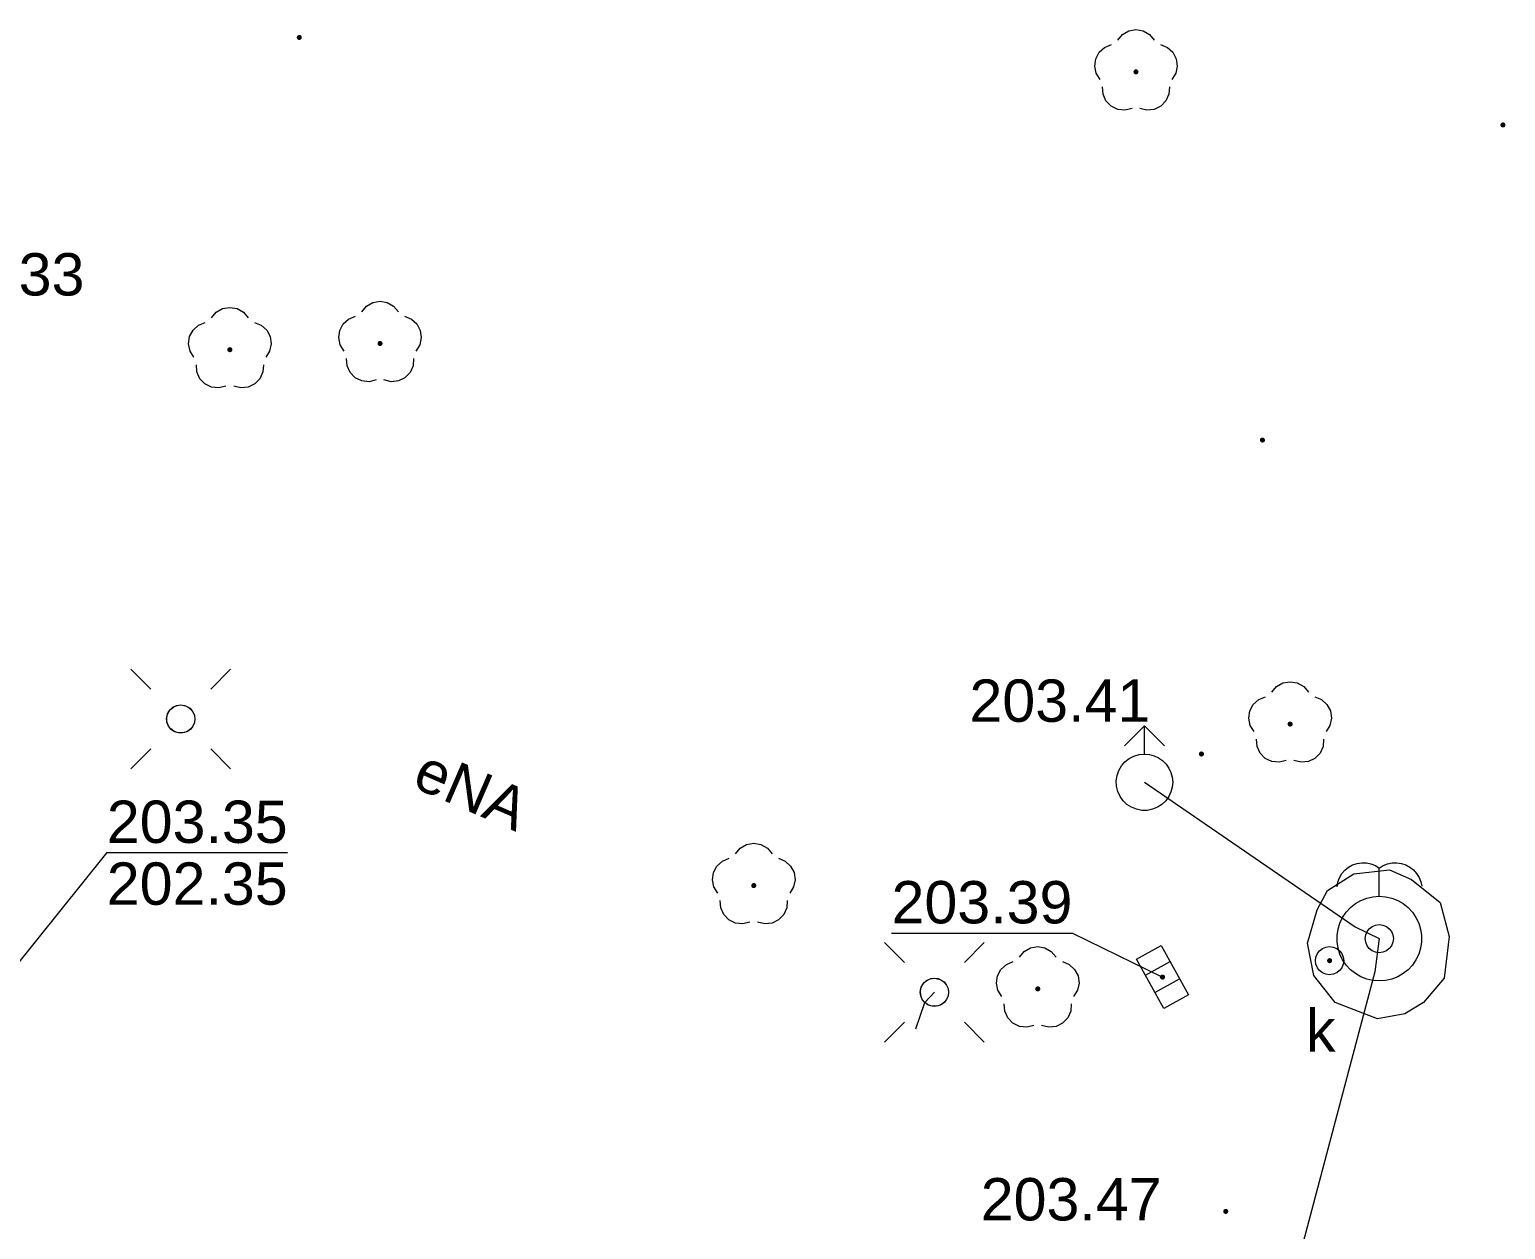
# Model space of a CAD drawing. Extents: x 0 to 7423283, y 0 to 5548300.
# Drawn here: x 7422544.05 to 7422570.2, y 5548216.78 to 5548238.03 of the extents above; entities that cross this region are included whole.
import ezdxf

# ---------------------------------------------------------------- set-up
doc = ezdxf.new("R2010")
doc.units = 0
doc.linetypes.add('PRZER2-1', pattern=[3, 2, -1])
doc.layers.get('0').update_dxf_attribs({"linetype": 'CONTINUOUS', "lineweight": 13})
for name, color, linetype, lineweight, true_color in [('EGBP04', 7, 'CONTINUOUS', 18, 0x008000), ('OBOP02', 7, 'CONTINUOUS', 18, 0x008000), ('SUPE04', 1, 'CONTINUOUS', 18, 0xff0000), ('SUPE04_O', 1, 'CONTINUOUS', 18, 0xff0000), ('SUPW03', 5, 'CONTINUOUS', 18, 0x0000ff), ('SUUS02', 7, 'CONTINUOUS', 18, 0x0a0909), ('SUUS05', 7, 'CONTINUOUS', 18, 0x0a0909), ('SUUS14', 7, 'CONTINUOUS', 18, 0x0a0909), ('SUUS15', 7, 'CONTINUOUS', 18, 0xff9100), ('SUUS15_O', 7, 'CONTINUOUS', 18, 0xff9100)]:
    doc.layers.add(name, color=color, linetype=linetype, lineweight=lineweight, true_color=true_color)
for name, color, linetype, lineweight in [('GSLKOC', 7, 'CONTINUOUS', 18), ('RTPW02', 7, 'CONTINUOUS', 13), ('RTPW02_O', 7, 'CONTINUOUS', 13), ('SUSM', 7, 'CONTINUOUS', 18)]:
    doc.layers.add(name, color=color, linetype=linetype, lineweight=lineweight)
doc.layers.add('SUPS01_05', color=7, linetype='CONTINUOUS', true_color=0x803300)
doc.layers.add('SUPS01_05_O', color=7, linetype='CONTINUOUS', true_color=0x803300)
doc.styles.add('GEO-INFO', font='Arial')

# ---------------------------------------------------------------- blocks, each defined once
blk = doc.blocks.new('EPPGN')
blk.add_hatch(color=0).paths.add_polyline_path([(-0.09, 0), (-0.085595, -0.027812), (-0.072812, -0.052901), (-0.052901, -0.072812), (-0.027812, -0.085595), (0, -0.09), (0.027812, -0.085595), (0.052901, -0.072812), (0.072812, -0.052901), (0.085595, -0.027812), (0.09, 0), (0.085595, 0.027812), (0.072812, 0.052901), (0.052901, 0.072812), (0.027812, 0.085595), (0, 0.09), (-0.027812, 0.085595), (-0.052901, 0.072812), (-0.072812, 0.052901), (-0.085595, 0.027812)])
blk = doc.blocks.new('KOLO')
blk.add_hatch(color=0).paths.add_polyline_path([(0, 0.5), (-0.12941, 0.482963), (-0.25, 0.433013), (-0.353553, 0.353553), (-0.433013, 0.25), (-0.482963, 0.12941), (-0.5, 0), (-0.482963, -0.12941), (-0.433013, -0.25), (-0.353553, -0.353553), (-0.25, -0.433013), (-0.12941, -0.482963), (0, -0.5), (0.12941, -0.482963), (0.25, -0.433013), (0.353553, -0.353553), (0.433013, -0.25), (0.482963, -0.12941), (0.5, 0), (0.482963, 0.12941), (0.433013, 0.25), (0.353553, 0.353553), (0.25, 0.433013), (0.12941, 0.482963)])
blk = doc.blocks.new('SPDLP')
blk.add_hatch(color=0).paths.add_polyline_path([(-0.09, 0), (-0.085595, -0.027812), (-0.072812, -0.052901), (-0.052901, -0.072812), (-0.027812, -0.085595), (0, -0.09), (0.027812, -0.085595), (0.052901, -0.072812), (0.072812, -0.052901), (0.085595, -0.027812), (0.09, 0), (0.085595, 0.027812), (0.072812, 0.052901), (0.052901, 0.072812), (0.027812, 0.085595), (0, 0.09), (-0.027812, 0.085595), (-0.052901, 0.072812), (-0.072812, 0.052901), (-0.085595, 0.027812)])
at = {"color": 0}
for points in [[(-1.292703, 0.137547), (-1.355024, 0.389802), (-1.327532, 0.648184), (-1.213525, 0.881678), (-1.026689, 1.062258), (-0.78945, 1.168249), (-0.530282, 1.186929)], [(-0.268652, 1.271938), (-0.048001, 1.40916), (0.20623, 1.462858), (0.463525, 1.426585), (0.693003, 1.304695), (0.867117, 1.11182), (0.964971, 0.871109)], [(1.126667, 0.648554), (1.325358, 0.481106), (1.454989, 0.255912), (1.5, 0), (1.454989, -0.255912), (1.325358, -0.481106), (1.126667, -0.648554)], [(-0.530282, -1.186929), (-0.78945, -1.168249), (-1.026689, -1.062258), (-1.213525, -0.881678), (-1.327532, -0.648184), (-1.355024, -0.389802), (-1.292703, -0.137547)], [(0.964971, -0.871109), (0.867117, -1.11182), (0.693003, -1.304695), (0.463525, -1.426585), (0.20623, -1.462858), (-0.048001, -1.40916), (-0.268652, -1.271938)]]:
    blk.add_lwpolyline(points, dxfattribs=at)
blk = doc.blocks.new('OKRAG_PELNY')
at = {"color": 0}
blk.add_lwpolyline([(0.5, 0), (0.482963, -0.12941), (0.433013, -0.25), (0.353553, -0.353553), (0.25, -0.433013), (0.12941, -0.482963), (0, -0.5), (-0.12941, -0.482963), (-0.25, -0.433013), (-0.353553, -0.353553), (-0.433013, -0.25), (-0.482963, -0.12941), (-0.5, 0), (-0.482963, 0.12941), (-0.433013, 0.25), (-0.353553, 0.353553), (-0.25, 0.433013), (-0.12941, 0.482963), (0, 0.5), (0.12941, 0.482963), (0.25, 0.433013), (0.353553, 0.353553), (0.433013, 0.25), (0.482963, 0.12941)], close=True, dxfattribs=at)
blk = doc.blocks.new('SUUS05')
at = {"color": 0}
blk.add_lwpolyline([(0.5, -0.25), (-0.5, -0.25), (-0.5, 0.25), (0.5, 0.25)], close=True, dxfattribs=at)
for points in [[(-0.175, -0.25), (-0.175, 0.25)], [(0.175, -0.25), (0.175, 0.25)]]:
    blk.add_lwpolyline(points, dxfattribs=at)
blk = doc.blocks.new('SUSM01_01')
at = {"color": 0}
for points in [[(-0.353553, 0.353553), (-0.212132, 0.212132)], [(0.353553, 0.353553), (0.212132, 0.212132)], [(-0.353553, -0.353553), (-0.212132, -0.212132)], [(0.353553, -0.353553), (0.212132, -0.212132)]]:
    blk.add_lwpolyline(points, dxfattribs=at)
blk.add_lwpolyline([(0.1, 0), (0.093969, -0.034202), (0.076604, -0.064279), (0.05, -0.086603), (0.025882, -0.096593), (0, -0.1), (-0.025882, -0.096593), (-0.05, -0.086603), (-0.073305, -0.068017), (-0.090097, -0.043388), (-0.098883, -0.014904), (-0.098883, 0.014904), (-0.090097, 0.043388), (-0.073305, 0.068017), (-0.05, 0.086603), (-0.022252, 0.097493), (0.007473, 0.09972), (0.036534, 0.093087), (0.062349, 0.078183), (0.082624, 0.056332), (0.095557, 0.029476)], close=True, dxfattribs=at)
blk = doc.blocks.new('SUUS14')
at = {"color": 0}
for points in [[(1.5, 0), (1.483246, -0.223563), (1.433359, -0.442133), (1.351453, -0.650826), (1.239358, -0.84498), (1.099578, -1.020259), (0.935235, -1.172747), (0.75, -1.299038), (0.548012, -1.396311), (0.333781, -1.462392), (0.112095, -1.495806), (-0.112095, -1.495806), (-0.333781, -1.462392), (-0.548012, -1.396311), (-0.75, -1.299038), (-0.935235, -1.172747), (-1.099578, -1.020259), (-1.239358, -0.84498), (-1.351453, -0.650826), (-1.433359, -0.442133), (-1.483246, -0.223563), (-1.5, 0), (-1.483246, 0.223563), (-1.433359, 0.442133), (-1.351453, 0.650826), (-1.239358, 0.84498), (-1.099578, 1.020259), (-0.935235, 1.172747), (-0.75, 1.299038), (-0.548012, 1.396311), (-0.333781, 1.462392), (-0.112095, 1.495806), (0.112095, 1.495806), (0.333781, 1.462392), (0.548012, 1.396311), (0.75, 1.299038), (0.935235, 1.172747), (1.099578, 1.020259), (1.239358, 0.84498), (1.351453, 0.650826), (1.433359, 0.442133), (1.483246, 0.223563)], [(0.5, 0), (0.482963, -0.12941), (0.433013, -0.25), (0.353553, -0.353553), (0.25, -0.433013), (0.12941, -0.482963), (0, -0.5), (-0.12941, -0.482963), (-0.25, -0.433013), (-0.353553, -0.353553), (-0.433013, -0.25), (-0.482963, -0.12941), (-0.5, 0), (-0.482963, 0.12941), (-0.433013, 0.25), (-0.353553, 0.353553), (-0.25, 0.433013), (-0.12941, 0.482963), (0, 0.5), (0.12941, 0.482963), (0.25, 0.433013), (0.353553, 0.353553), (0.433013, 0.25), (0.482963, 0.12941)]]:
    blk.add_lwpolyline(points, close=True, dxfattribs=at)
for points in [[(1.839287, 1.498114), (2.002908, 1.469137), (2.1588, 1.411615), (2.302027, 1.32737), (2.428051, 1.219069), (2.532881, 1.090144), (2.613197, 0.944677), (2.666455, 0.787277), (2.690967, 0.622929), (2.685957, 0.456838), (2.651584, 0.294266), (2.588937, 0.140362), (2.5, 0)], [(1.5, 0), (2.5, 0)], [(2.5, 0), (2.588047, -0.139679), (2.650255, -0.292625), (2.684699, -0.454106), (2.690313, -0.619124), (2.666925, -0.782572), (2.615256, -0.939393), (2.536907, -1.084733), (2.434302, -1.214095), (2.310615, -1.323476), (2.169676, -1.40949), (2.015845, -1.469476), (1.853882, -1.501578)]]:
    blk.add_lwpolyline(points, dxfattribs=at)
blk = doc.blocks.new('SUUS02')
at = {"color": 0}
blk.add_lwpolyline([(1, 0), (0.984808, -0.173648), (0.939693, -0.34202), (0.866025, -0.5), (0.766044, -0.642788), (0.642788, -0.766044), (0.5, -0.866025), (0.34202, -0.939693), (0.173648, -0.984808), (0, -1), (-0.173648, -0.984808), (-0.34202, -0.939693), (-0.5, -0.866025), (-0.654861, -0.75575), (-0.786053, -0.618159), (-0.888835, -0.458227), (-0.959493, -0.281733), (-0.995472, -0.095056), (-0.995472, 0.095056), (-0.959493, 0.281733), (-0.888835, 0.458227), (-0.786053, 0.618159), (-0.654861, 0.75575), (-0.5, 0.866025), (-0.327068, 0.945001), (-0.142315, 0.989821), (0.047582, 0.998867), (0.235759, 0.971812), (0.415415, 0.909632), (0.580057, 0.814576), (0.723734, 0.690079), (0.841254, 0.540641), (0.928368, 0.371662), (0.981929, 0.189251)], close=True, dxfattribs=at)
for points in [[(1.292893, 0.707107), (2, 0), (1.292893, -0.707107)], [(1, 0), (2, 0)]]:
    blk.add_lwpolyline(points, dxfattribs=at)

msp = doc.modelspace()

# ---------------------------------------------------------------- linework, layer by layer
at = {"layer": 'GSLKOC', "color": 7, "linetype": 'PRZER2-1', "lineweight": 18, "ltscale": 0.5, "elevation": 10.18}
msp.add_lwpolyline([(7422568.53, 5548222.98), (7422569.04, 5548222.57), (7422569.2, 5548221.97), (7422569.11, 5548221.23), (7422568.74, 5548220.8), (7422568.41, 5548220.6), (7422567.93, 5548220.51), (7422567.18, 5548220.8), (7422566.8, 5548221.28), (7422566.69, 5548221.85), (7422566.86, 5548222.44), (7422567.04, 5548222.78), (7422567.51, 5548223.08), (7422568.14, 5548223.15)], close=True, dxfattribs=at)
at = {"layer": 'SUPE04', "color": 1, "linetype": 'Continuous', "lineweight": 18, "true_color": 0xff0000, "elevation": 10.18}
msp.add_lwpolyline([(7422559.75, 5548220.33), (7422559.91, 5548220.8), (7422560.08, 5548220.98)], dxfattribs=at)
at = {"layer": 'SUPS01_05_O', "color": 36, "linetype": 'Continuous', "lineweight": 9, "true_color": 0x803300, "elevation": 10.8, "flags": 128}
for points in [[(7422548.623, 5548223.452), (7422545.42, 5548223.453), (7422543.33, 5548220.86)], [(7422545.42, 5548223.453), (7422548.623, 5548223.452)], [(7422559.32, 5548222.027), (7422562.523, 5548222.027), (7422564.12, 5548221.25)]]:
    msp.add_lwpolyline(points, dxfattribs=at)
at = {"layer": 'SUPW03', "color": 5, "linetype": 'Continuous', "lineweight": 18, "true_color": 0x0000ff, "elevation": 10.18}
msp.add_lwpolyline([(7422563.8, 5548224.7), (7422567.53, 5548222.14), (7422567.96, 5548221.93), (7422567.88, 5548221.34), (7422564.71, 5548209.38)], dxfattribs=at)

# ---------------------------------------------------------------- block references
at = {"layer": 'EGBP04', "color": 96, "lineweight": 18, "true_color": 0x008000, "xscale": 0.5, "yscale": 0.5, "rotation": 90}
for p in [(7422548.83, 5548237.89, 10.32), (7422565.89, 5548230.76, 10.32)]:
    msp.add_blockref('EPPGN', p, dxfattribs=at)
at = {"layer": 'OBOP02', "color": 96, "lineweight": 18, "true_color": 0x008000, "xscale": 0.5, "yscale": 0.5, "rotation": 90}
for p in [(7422563.65, 5548237.28, 10.12), (7422550.26, 5548232.47, 10.12), (7422547.6, 5548232.36, 10.12), (7422566.38, 5548225.73, 10.12), (7422556.88, 5548222.87, 10.12), (7422561.91, 5548221.04, 10.12)]:
    msp.add_blockref('SPDLP', p, dxfattribs=at)
at = {"layer": 'RTPW02', "color": 7, "lineweight": 13, "xscale": 0.09, "yscale": 0.09, "rotation": 90}
for p in [(7422570.15, 5548236.34, 10.2), (7422564.81, 5548225.2, 10.2), (7422565.24, 5548217.1, 10.2)]:
    msp.add_blockref('KOLO', p, dxfattribs=at)
at = {"layer": 'SUPS01_05', "color": 36, "lineweight": 5, "true_color": 0x803300, "xscale": 0.09, "yscale": 0.09, "rotation": 90}
for p in [(7422567.08, 5548221.54, 10.24), (7422564.12, 5548221.25, 10.24)]:
    msp.add_blockref('KOLO', p, dxfattribs=at)
at = {"layer": 'SUSM', "color": 7, "lineweight": 18, "rotation": 90}
for name, p, xscale, yscale in [('SUSM01_01', (7422546.73, 5548225.82, 10.24), 2.5, 2.5), ('OKRAG_PELNY', (7422546.73, 5548225.82, 10.24), 0.5, 0.5), ('SUSM01_01', (7422560.08, 5548220.98, 10.24), 2.5, 2.5), ('OKRAG_PELNY', (7422560.08, 5548220.98, 10.24), 0.5, 0.5)]:
    msp.add_blockref(name, p, dxfattribs=dict(at, xscale=xscale, yscale=yscale))
at = {"layer": 'SUUS02', "color": 18, "lineweight": 18, "true_color": 0x0a0909, "xscale": 0.5, "yscale": 0.5, "rotation": 90}
msp.add_blockref('SUUS02', (7422563.8, 5548224.7, 10.24), dxfattribs=at)
at = {"layer": 'SUUS05', "color": 18, "lineweight": 18, "true_color": 0x0a0909, "rotation": 298.8863776505576}
msp.add_blockref('SUUS05', (7422564.12, 5548221.25, 10.24), dxfattribs=at)
at = {"layer": 'SUUS14', "color": 18, "lineweight": 18, "true_color": 0x0a0909, "xscale": 0.5, "yscale": 0.5, "rotation": 90}
msp.add_blockref('SUUS14', (7422567.96, 5548221.93, 10.24), dxfattribs=at)
at = {"layer": 'SUUS15', "color": 36, "lineweight": 18, "true_color": 0x803300, "xscale": 0.5, "yscale": 0.5, "rotation": 90}
msp.add_blockref('OKRAG_PELNY', (7422567.08, 5548221.54, 10.24), dxfattribs=at)

# ---------------------------------------------------------------- texts
at = {"layer": 'RTPW02_O', "color": 7, "linetype": 'Continuous', "lineweight": 0, "style": 'GEO-INFO'}
for s, p in [('203.33', (7422541.82, 5548233.32, 10.8)), ('203.41', (7422560.7, 5548225.77, 10.8)), ('203.47', (7422560.9, 5548216.94, 10.8))]:
    msp.add_text(s, height=0.75, rotation=359.9998, dxfattribs=at).set_placement(p)
at = {"layer": 'SUPE04_O', "color": 1, "linetype": 'Continuous', "lineweight": 0, "true_color": 0xff0000, "style": 'GEO-INFO'}
msp.add_text('eNA', height=0.75, rotation=336.5813, dxfattribs=at).set_placement((7422550.8, 5548224.63, 10.8))
at = {"layer": 'SUPS01_05_O', "color": 36, "linetype": 'Continuous', "lineweight": 0, "true_color": 0x803300, "style": 'GEO-INFO'}
for s, p in [('203.35', (7422545.42, 5548223.625)), ('202.35', (7422545.42, 5548222.53)), ('203.39', (7422559.32, 5548222.2))]:
    msp.add_text(s, height=0.75, rotation=359.9998, dxfattribs=at).set_placement(p)
at = {"layer": 'SUUS15_O', "color": 36, "linetype": 'Continuous', "lineweight": 0, "true_color": 0x803300, "style": 'GEO-INFO'}
msp.add_text('k', height=0.75, rotation=359.9998, dxfattribs=at).set_placement((7422566.66, 5548219.93, 10.8))

doc.saveas('drawing.dxf')
